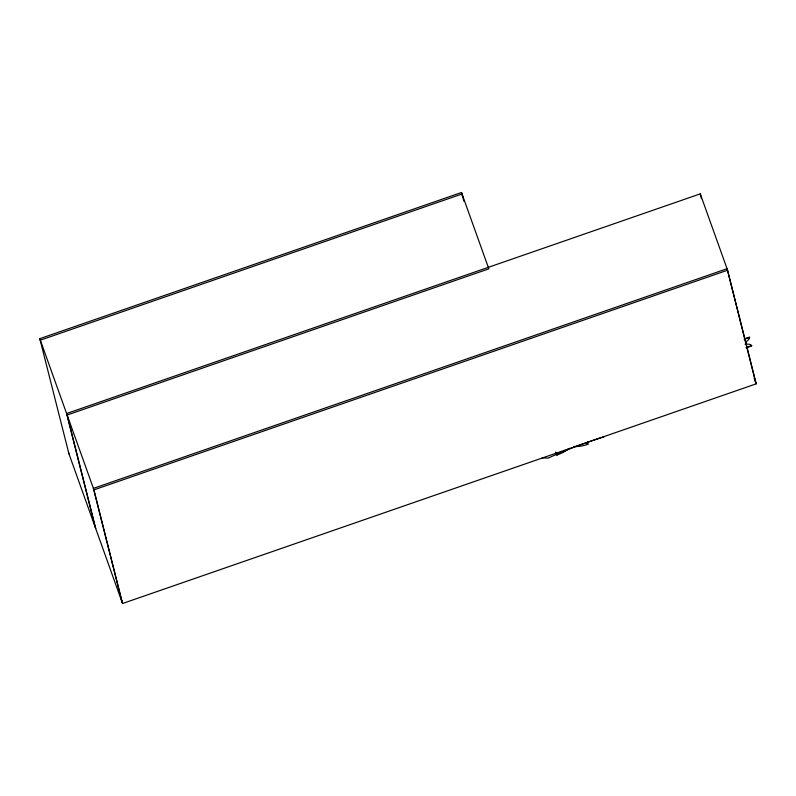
<?xml version="1.0" encoding="UTF-8"?>
<svg xmlns="http://www.w3.org/2000/svg" width="796" height="796" viewBox="0 0 796 796"><rect width="100%" height="100%" fill="white"/><g stroke="black" fill="none" stroke-linecap="round" stroke-linejoin="round"><path stroke-width="1.19" d="M68.944 453.81L39.8 338.678L461.501 192.493L488.844 268.839L67.133 415.024L95.739 528.663M40.337 340.181L462.038 193.985L463.849 201.159M68.406 452.307L122.544 603.507L756.2 383.841L727.594 270.212L700.261 193.866L66.605 413.532L95.212 527.161M122.544 603.507L93.938 489.878L727.594 270.212M745.136 338.628L749.543 337.106A14 4.507 -19.7 0 1 745.434 342.26M744.111 339.305L749.613 337.395M746.17 347.504L751.683 345.593M746.25 347.802L751.752 345.892A14 4.507 -19.7 0 0 745.066 344.26M542.056 457.829L548.126 458.118A152.912 49.282 -19.7 0 1 604.084 436.805M754.13 378.06L756.2 383.841M39.8 338.678L93.938 489.878M755.663 382.349L727.056 268.71L93.401 488.386L122.007 602.015M700.261 193.866L701.465 198.652M587.687 442.108L588.224 444.218A16.796 5.413 -19.7 0 1 573.817 446.337M586.811 442.417L587.339 444.516M556.842 452.795L557.379 454.904M555.698 452.048L556.494 455.212A16.796 5.413 -19.7 0 0 569.021 448.367M461.501 192.493L462.705 197.269M122.176 600.741A2.328 0.756 -19.7 0 1 122.186 600.453"/></g></svg>
